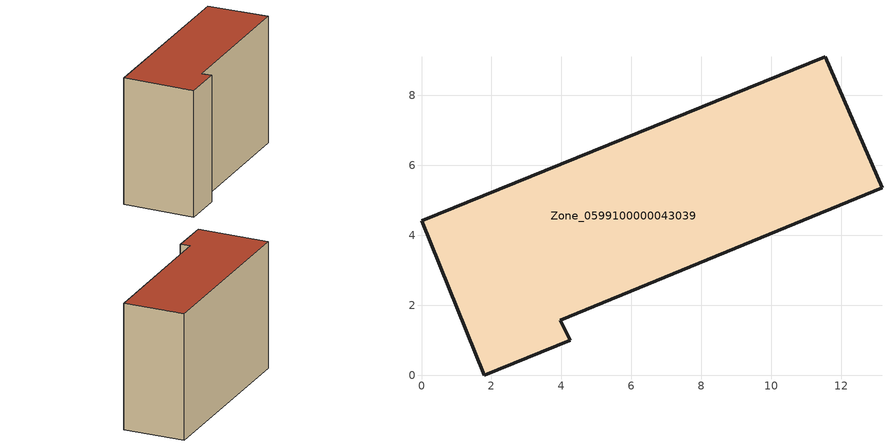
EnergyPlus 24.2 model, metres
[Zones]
Zone_0599100000043039
 floor ground (C_G): 13.17,5.35 3.96,1.57 4.26,1 1.79,0 0,4.42 11.55,9.1 z2.89
 wall outside (C_F): 13.17,5.35 11.55,9.1 0,4.42 1.79,0 4.26,1 3.96,1.57 13.17,5.35 z2.89:11.43
 roof outside (C_R): 3.96,1.57 13.17,5.35 11.55,9.1 0,4.42 1.79,0 4.26,1 z11.43
[BUILDING]
Pand.0599100000043039: North Axis=0; Terrain=City; Loads Convergence Tolerance Value=0.04; Temperature Convergence Tolerance Value=0.4; Solar Distribution=FullExterior; Maximum Number of Warmup Days=25; Minimum Number of Warmup Days=1
[Site:Location]
Rotterdam.The.Hague.AP_ZH_NLD Design_Conditions: Latitude=51.96; Longitude=4.45; Time Zone=1; Elevation=-4.5
[SITE:GROUNDTEMPERATURE:BUILDINGSURFACE]
18, 18, 18, 18, 18, 18, 18, 18, 18, 18, 18, 18
[MATERIAL] Thermal Absorptance=0.9; Solar Absorptance=0.7; Visible Absorptance=0.7
Name | Roughness | Thickness | Conductivity | Density | Specific Heat
G.TC.1946-1964 | MediumSmooth | 0.15 | 1 | 540 | 1210
F.TC.1946-1964 | Rough | 0.3 | 0.857143 | 1920 | 840
R.TC.1946-1964 | MediumRough | 0.2 | 0.235294 | 1500 | 1000
[CONSTRUCTION]
C_G: G.TC.1946-1964
C_F: F.TC.1946-1964
C_R: R.TC.1946-1964
[ZONE]
Zone_0599100000043039: Type=1; Multiplier=1; Ceiling Height=Autocalculate; Volume=Autocalculate; Floor Area=autocalculate; Part of Total Floor Area=Yes
[ZONEINFILTRATION:DESIGNFLOWRATE]
Infil_Zone_0599100000043039: Zone or ZoneList or Space or SpaceList=Zone_0599100000043039; Schedule=AlwaysOn; Design Flow Rate Calculation Method=Flow/Area; Flow Rate per Floor Area=0.003; Constant Term Coefficient=1; Temperature Term Coefficient=0; Velocity Term Coefficient=0; Velocity Squared Term Coefficient=0
[HVACTEMPLATE:ZONE:IDEALLOADSAIRSYSTEM]
Zone_0599100000043039: Maximum Heating Supply Air Temperature=50; Minimum Cooling Supply Air Temperature=13; Maximum Heating Supply Air Humidity Ratio=0.0156; Minimum Cooling Supply Air Humidity Ratio=0.0077; Heating Limit=NoLimit; Cooling Limit=NoLimit; Dehumidification Control Type=ConstantSensibleHeatRatio; Cooling Sensible Heat Ratio=0.7; Dehumidification Setpoint=60; Humidification Control Type=None; Humidification Setpoint=30; Outdoor Air Method=None; Outdoor Air Flow Rate per Person=0.00944; Outdoor Air Flow Rate per Zone Floor Area=0; Outdoor Air Flow Rate per Zone=0; Demand Controlled Ventilation Type=None; Outdoor Air Economizer Type=NoEconomizer; Heat Recovery Type=None; Sensible Heat Recovery Effectiveness=0.7; Latent Heat Recovery Effectiveness=0.65
[ZONECONTROL:THERMOSTAT]
ThermostatControl_Zone_0599100000043039: Zone or ZoneList=Zone_0599100000043039; Control Type Schedule=DualSetpointControlType; Control 1=Thermostat_Zone_0599100000043039; Temperature Difference Between Cutout And Setpoint=0
[THERMOSTATSETPOINT:DUALSETPOINT]
Thermostat_Zone_0599100000043039: Heating Setpoint Temperature Schedule=HeatingSetpoint_Zone_0599100000043039; Cooling Setpoint Temperature Schedule=CoolingSetpoint_Zone_0599100000043039
[SCHEDULE:COMPACT]
HeatingSetpoint_Zone_0599100000043039: Through: 12/31, For: AllDays, Until: 24:00, 21
CoolingSetpoint_Zone_0599100000043039: Through: 12/31, For: AllDays, Until: 24:00, 24
DualSetpointControlType: Through: 12/31, For: AllDays, Until: 24:00, 4
AlwaysOn: Through: 12/31, For: AllDays, Until: 24:00, 1
